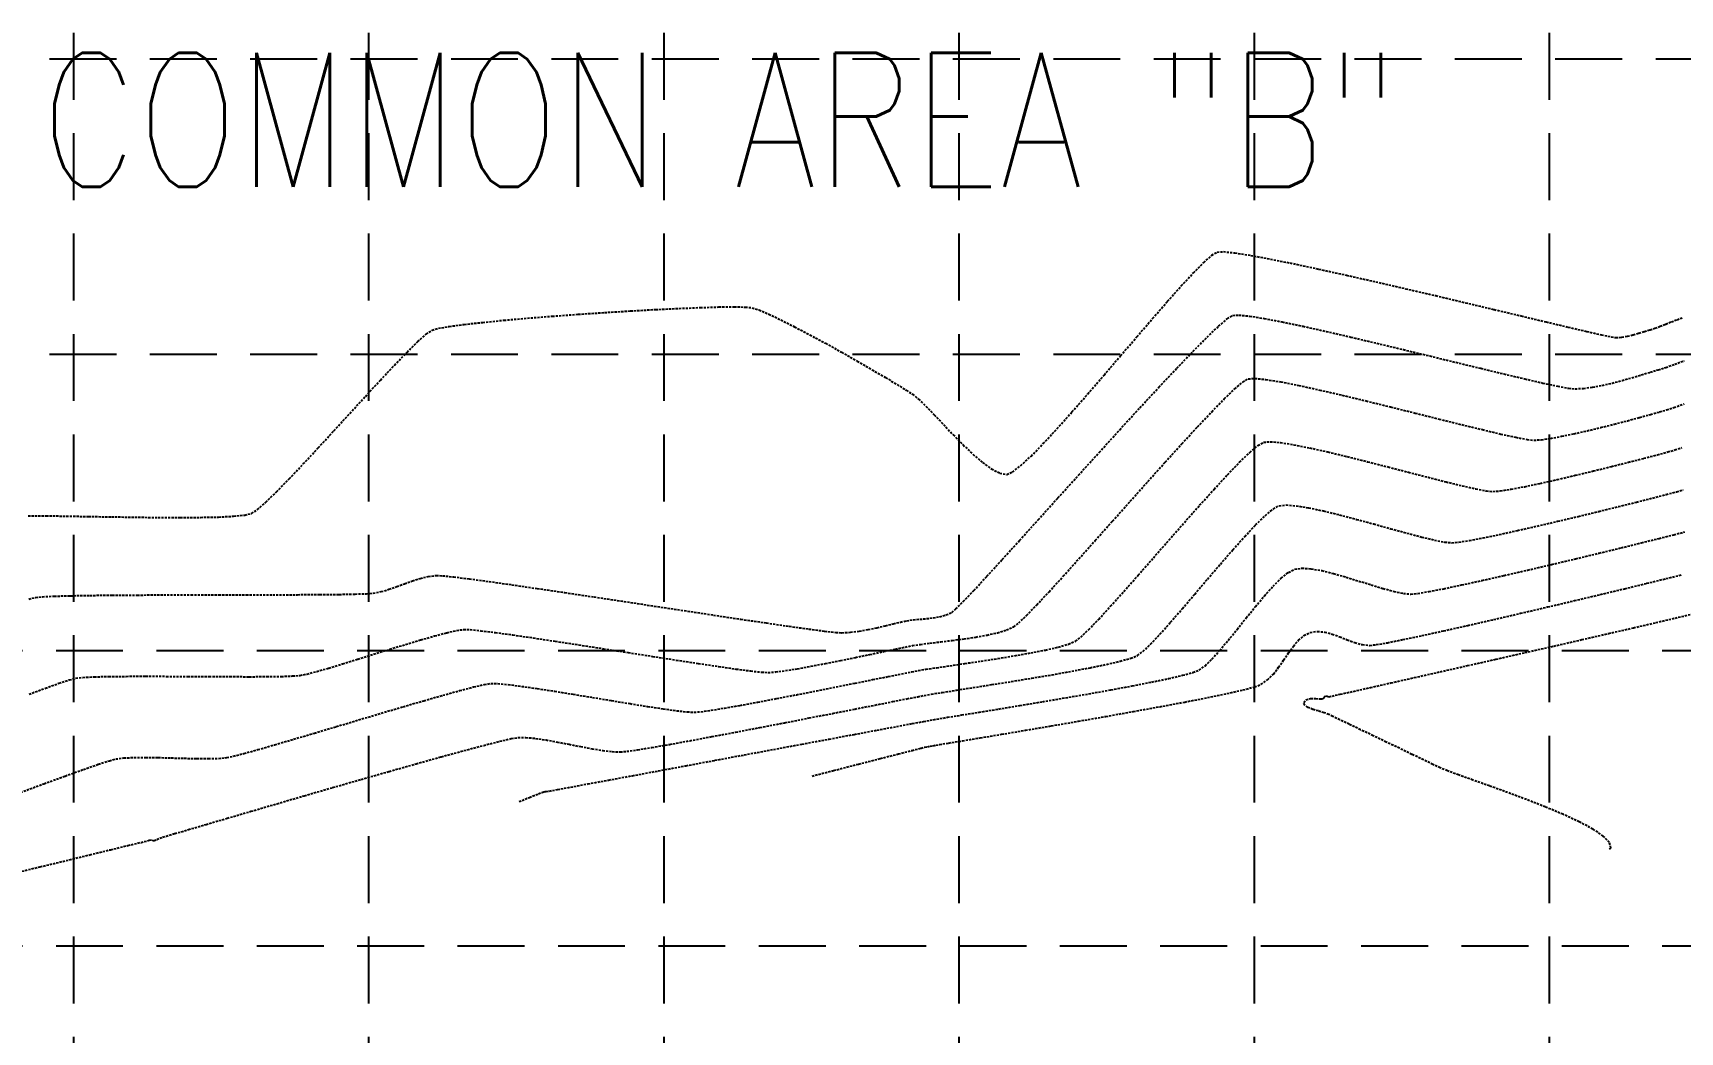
# Model space of a CAD drawing. Header units: inches. Extents: x 7994 to 10114, y 11164 to 12491.
# Drawn here: x 9545.7 to 9730.3, y 11387.6 to 11499.5 of the extents above; entities that cross this region are included whole.
import ezdxf
from ezdxf.enums import TextEntityAlignment as Align

# ---------------------------------------------------------------- set-up
doc = ezdxf.new("R2010")
doc.units = ezdxf.units.IN
doc.header["$MEASUREMENT"] = 0
doc.linetypes.add('HIDDEN', pattern=[0.375, 0.25, -0.125])
doc.linetypes.add('x4227topo$0$HIDDEN', pattern=[0.375, 0.25, -0.125])
for name, color, linetype in [('CONTOURS', 43, 'x4227topo$0$HIDDEN'), ('GRID', 254, 'HIDDEN'), ('x4227 lots$0$COMMON AREA LABEL', 4, 'Continuous')]:
    doc.layers.add(name, color=color, linetype=linetype)
doc.styles.add('x4227 lots$0$romans', font='romans.shx', dxfattribs={"width": 0.8})

msp = doc.modelspace()

# ---------------------------------------------------------------- linework, layer by layer
at = {"layer": 'CONTOURS', "color": 43}
for p, q in [((9675.77, 11472.63, 1236), (9676.92, 11473.79, 1236)), ((9676.92, 11473.79, 1236), (9677.82, 11474.59, 1236)), ((9677.82, 11474.59, 1236), (9678.42, 11474.96, 1236)), ((9678.42, 11474.96, 1236), (9679.13, 11475, 1236)), ((9679.13, 11475, 1236), (9680.41, 11474.86, 1236)), ((9680.41, 11474.86, 1236), (9682.19, 11474.58, 1236)), ((9682.19, 11474.58, 1236), (9684.4, 11474.17, 1236)), ((9684.4, 11474.17, 1236), (9686.97, 11473.66, 1236)), ((9674.41, 11471.16, 1236), (9675.77, 11472.63, 1236)), ((9686.97, 11473.66, 1236), (9689.84, 11473.04, 1236)), ((9689.84, 11473.04, 1236), (9692.94, 11472.36, 1236)), ((9692.94, 11472.36, 1236), (9696.2, 11471.62, 1236)), ((9672.88, 11469.44, 1236), (9674.41, 11471.16, 1236)), ((9696.2, 11471.62, 1236), (9699.55, 11470.85, 1236)), ((9699.55, 11470.85, 1236), (9702.93, 11470.07, 1236)), ((9702.93, 11470.07, 1236), (9706.26, 11469.28, 1236)), ((9609.77, 11468.18, 1236), (9612.68, 11468.36, 1236)), ((9612.68, 11468.36, 1236), (9615.49, 11468.52, 1236)), ((9615.49, 11468.52, 1236), (9618.12, 11468.64, 1236)), ((9618.12, 11468.64, 1236), (9620.51, 11468.74, 1236)), ((9620.51, 11468.74, 1236), (9622.6, 11468.8, 1236)), ((9622.6, 11468.8, 1236), (9624.31, 11468.82, 1236)), ((9624.31, 11468.82, 1236), (9625.56, 11468.79, 1236)), ((9625.56, 11468.79, 1236), (9626.31, 11468.72, 1236)), ((9626.31, 11468.72, 1236), (9627.08, 11468.47, 1236)), ((9627.08, 11468.47, 1236), (9628.18, 11468.01, 1236)), ((9671.2, 11467.52, 1236), (9672.88, 11469.44, 1236)), ((9706.26, 11469.28, 1236), (9709.47, 11468.52, 1236)), ((9709.47, 11468.52, 1236), (9712.51, 11467.8, 1236)), ((9590.44, 11466.2, 1236), (9591.15, 11466.41, 1236)), ((9591.15, 11466.41, 1236), (9592.38, 11466.62, 1236)), ((9592.38, 11466.62, 1236), (9594.06, 11466.85, 1236)), ((9594.06, 11466.85, 1236), (9596.13, 11467.08, 1236)), ((9596.13, 11467.08, 1236), (9598.51, 11467.32, 1236)), ((9598.51, 11467.32, 1236), (9601.13, 11467.55, 1236)), ((9601.13, 11467.55, 1236), (9603.93, 11467.77, 1236)), ((9603.93, 11467.77, 1236), (9606.83, 11467.99, 1236)), ((9606.83, 11467.99, 1236), (9609.77, 11468.18, 1236)), ((9628.18, 11468.01, 1236), (9629.53, 11467.36, 1236)), ((9629.53, 11467.36, 1236), (9631.08, 11466.58, 1236)), ((9631.08, 11466.58, 1236), (9632.77, 11465.69, 1236)), ((9669.44, 11465.47, 1236), (9671.2, 11467.52, 1236)), ((9677.29, 11465.41, 1235), (9678.59, 11466.65, 1235)), ((9678.59, 11466.65, 1235), (9679.56, 11467.48, 1235)), ((9679.56, 11467.48, 1235), (9680.16, 11467.85, 1235)), ((9680.16, 11467.85, 1235), (9680.86, 11467.9, 1235)), ((9680.86, 11467.9, 1235), (9682.06, 11467.78, 1235)), ((9682.06, 11467.78, 1235), (9683.7, 11467.52, 1235)), ((9683.7, 11467.52, 1235), (9685.72, 11467.13, 1235)), ((9685.72, 11467.13, 1235), (9688.06, 11466.64, 1235)), ((9688.06, 11466.64, 1235), (9690.65, 11466.07, 1235)), ((9712.51, 11467.8, 1236), (9715.3, 11467.13, 1236)), ((9715.3, 11467.13, 1236), (9717.77, 11466.55, 1236)), ((9717.77, 11466.55, 1236), (9719.86, 11466.06, 1236)), ((9726.94, 11466.25, 1236), (9727.49, 11466.43, 1236)), ((9727.49, 11466.43, 1236), (9728.08, 11466.64, 1236)), ((9728.08, 11466.64, 1236), (9728.7, 11466.89, 1236)), ((9728.7, 11466.89, 1236), (9729.33, 11467.14, 1236)), ((9729.33, 11467.14, 1236), (9729.97, 11467.38, 1236)), ((9729.97, 11467.38, 1236), (9730.61, 11467.62, 1236)), ((9587.64, 11463.74, 1236), (9588.84, 11464.92, 1236)), ((9588.84, 11464.92, 1236), (9589.79, 11465.76, 1236)), ((9589.79, 11465.76, 1236), (9590.44, 11466.2, 1236)), ((9632.77, 11465.69, 1236), (9634.55, 11464.73, 1236)), ((9634.55, 11464.73, 1236), (9636.34, 11463.73, 1236)), ((9667.61, 11463.34, 1236), (9669.44, 11465.47, 1236)), ((9675.72, 11463.83, 1235), (9677.29, 11465.41, 1235)), ((9690.65, 11466.07, 1235), (9693.42, 11465.43, 1235)), ((9693.42, 11465.43, 1235), (9696.33, 11464.74, 1235)), ((9696.33, 11464.74, 1235), (9699.3, 11464.03, 1235)), ((9719.86, 11466.06, 1236), (9721.49, 11465.69, 1236)), ((9721.49, 11465.69, 1236), (9722.6, 11465.46, 1236)), ((9722.6, 11465.46, 1236), (9723.12, 11465.37, 1236)), ((9723.12, 11465.37, 1236), (9723.77, 11465.42, 1236)), ((9723.77, 11465.42, 1236), (9724.41, 11465.52, 1236)), ((9724.41, 11465.52, 1236), (9725.05, 11465.67, 1236)), ((9725.05, 11465.67, 1236), (9725.68, 11465.86, 1236)), ((9725.68, 11465.86, 1236), (9726.31, 11466.05, 1236)), ((9726.31, 11466.05, 1236), (9726.94, 11466.25, 1236)), ((9586.23, 11462.28, 1236), (9587.64, 11463.74, 1236)), ((9636.34, 11463.73, 1236), (9638.1, 11462.73, 1236)), ((9638.1, 11462.73, 1236), (9639.76, 11461.77, 1236)), ((9665.76, 11461.18, 1236), (9667.61, 11463.34, 1236)), ((9673.91, 11461.94, 1235), (9675.72, 11463.83, 1235)), ((9699.3, 11464.03, 1235), (9702.27, 11463.31, 1235)), ((9702.27, 11463.31, 1235), (9705.18, 11462.6, 1235)), ((9729.7, 11462.38, 1235), (9730.79, 11462.79, 1235)), ((9584.66, 11460.61, 1236), (9586.23, 11462.28, 1236)), ((9639.76, 11461.77, 1236), (9641.27, 11460.89, 1236)), ((9641.27, 11460.89, 1236), (9642.56, 11460.11, 1236)), ((9663.93, 11459.06, 1236), (9665.76, 11461.18, 1236)), ((9671.91, 11459.82, 1235), (9673.91, 11461.94, 1235)), ((9705.18, 11462.6, 1235), (9707.96, 11461.93, 1235)), ((9707.96, 11461.93, 1235), (9710.56, 11461.3, 1235)), ((9710.56, 11461.3, 1235), (9712.91, 11460.75, 1235)), ((9723.8, 11460.57, 1235), (9724.9, 11460.88, 1235)), ((9724.9, 11460.88, 1235), (9725.96, 11461.19, 1235)), ((9725.96, 11461.19, 1235), (9726.96, 11461.49, 1235)), ((9726.96, 11461.49, 1235), (9727.86, 11461.76, 1235)), ((9727.86, 11461.76, 1235), (9728.71, 11462.03, 1235)), ((9728.71, 11462.03, 1235), (9729.7, 11462.38, 1235)), ((9582.98, 11458.79, 1236), (9584.66, 11460.61, 1236)), ((9642.56, 11460.11, 1236), (9643.59, 11459.48, 1236)), ((9643.59, 11459.48, 1236), (9644.28, 11459.03, 1236)), ((9644.28, 11459.03, 1236), (9644.96, 11458.48, 1236)), ((9662.16, 11457.04, 1236), (9663.93, 11459.06, 1236)), ((9669.76, 11457.5, 1235), (9671.91, 11459.82, 1235)), ((9679.23, 11458.51, 1234), (9680.4, 11459.63, 1234)), ((9680.4, 11459.63, 1234), (9681.3, 11460.39, 1234)), ((9681.3, 11460.39, 1234), (9681.9, 11460.75, 1234)), ((9681.9, 11460.75, 1234), (9682.65, 11460.8, 1234)), ((9682.65, 11460.8, 1234), (9683.89, 11460.68, 1234)), ((9683.89, 11460.68, 1234), (9685.57, 11460.41, 1234)), ((9685.57, 11460.41, 1234), (9687.6, 11460.01, 1234)), ((9687.6, 11460.01, 1234), (9689.92, 11459.5, 1234)), ((9689.92, 11459.5, 1234), (9692.45, 11458.92, 1234)), ((9712.91, 11460.75, 1235), (9714.94, 11460.28, 1235)), ((9714.94, 11460.28, 1235), (9716.6, 11459.93, 1235)), ((9716.6, 11459.93, 1235), (9717.81, 11459.7, 1235)), ((9717.81, 11459.7, 1235), (9718.53, 11459.63, 1235)), ((9718.53, 11459.63, 1235), (9719.47, 11459.68, 1235)), ((9719.47, 11459.68, 1235), (9720.49, 11459.82, 1235)), ((9720.49, 11459.82, 1235), (9721.57, 11460.02, 1235)), ((9721.57, 11460.02, 1235), (9722.68, 11460.27, 1235)), ((9722.68, 11460.27, 1235), (9723.8, 11460.57, 1235)), ((9581.23, 11456.88, 1236), (9582.98, 11458.79, 1236)), ((9644.96, 11458.48, 1236), (9645.79, 11457.69, 1236)), ((9645.79, 11457.69, 1236), (9646.73, 11456.72, 1236)), ((9667.51, 11455.05, 1235), (9669.76, 11457.5, 1235)), ((9677.82, 11457.07, 1234), (9679.23, 11458.51, 1234)), ((9692.45, 11458.92, 1234), (9695.12, 11458.28, 1234)), ((9695.12, 11458.28, 1234), (9697.87, 11457.6, 1234)), ((9697.87, 11457.6, 1234), (9700.62, 11456.92, 1234)), ((9728.01, 11457.05, 1234), (9728.79, 11457.27, 1234)), ((9728.79, 11457.27, 1234), (9729.61, 11457.54, 1234)), ((9729.61, 11457.54, 1234), (9730.75, 11457.94, 1234)), ((9579.45, 11454.94, 1236), (9581.23, 11456.88, 1236)), ((9646.73, 11456.72, 1236), (9647.76, 11455.63, 1236)), ((9647.76, 11455.63, 1236), (9648.84, 11454.49, 1236)), ((9660.48, 11455.16, 1236), (9662.16, 11457.04, 1236)), ((9674.48, 11453.48, 1234), (9676.23, 11455.38, 1234)), ((9676.23, 11455.38, 1234), (9677.82, 11457.07, 1234)), ((9700.62, 11456.92, 1234), (9703.3, 11456.25, 1234)), ((9703.3, 11456.25, 1234), (9705.83, 11455.62, 1234)), ((9705.83, 11455.62, 1234), (9708.16, 11455.06, 1234)), ((9719.88, 11454.93, 1234), (9721.4, 11455.3, 1234)), ((9721.4, 11455.3, 1234), (9722.93, 11455.68, 1234)), ((9722.93, 11455.68, 1234), (9724.4, 11456.06, 1234)), ((9724.4, 11456.06, 1234), (9725.77, 11456.43, 1234)), ((9725.77, 11456.43, 1234), (9726.99, 11456.76, 1234)), ((9726.99, 11456.76, 1234), (9728.01, 11457.05, 1234)), ((9577.7, 11453.03, 1236), (9579.45, 11454.94, 1236)), ((9648.84, 11454.49, 1236), (9649.95, 11453.36, 1236)), ((9657.57, 11452.09, 1236), (9658.94, 11453.49, 1236)), ((9658.94, 11453.49, 1236), (9660.48, 11455.16, 1236)), ((9665.21, 11452.51, 1235), (9667.51, 11455.05, 1235)), ((9672.61, 11451.42, 1234), (9674.48, 11453.48, 1234)), ((9683, 11453.28, 1233), (9683.63, 11453.64, 1233)), ((9683.63, 11453.64, 1233), (9684.37, 11453.71, 1233)), ((9684.37, 11453.71, 1233), (9685.52, 11453.61, 1233)), ((9685.52, 11453.61, 1233), (9687.03, 11453.37, 1233)), ((9708.16, 11455.06, 1234), (9710.21, 11454.57, 1234)), ((9710.21, 11454.57, 1234), (9711.9, 11454.2, 1234)), ((9711.9, 11454.2, 1234), (9713.16, 11453.96, 1234)), ((9713.16, 11453.96, 1234), (9713.93, 11453.88, 1234)), ((9713.93, 11453.88, 1234), (9714.74, 11453.93, 1234)), ((9714.74, 11453.93, 1234), (9715.78, 11454.08, 1234)), ((9715.78, 11454.08, 1234), (9717.02, 11454.31, 1234)), ((9717.02, 11454.31, 1234), (9718.4, 11454.6, 1234)), ((9718.4, 11454.6, 1234), (9719.88, 11454.93, 1234)), ((9576.01, 11451.21, 1236), (9577.7, 11453.03, 1236)), ((9649.95, 11453.36, 1236), (9651.06, 11452.3, 1236)), ((9651.06, 11452.3, 1236), (9652.14, 11451.38, 1236)), ((9656.4, 11451.01, 1236), (9657.57, 11452.09, 1236)), ((9662.89, 11449.95, 1235), (9665.21, 11452.51, 1235)), ((9680.94, 11451.4, 1233), (9682.09, 11452.51, 1233)), ((9682.09, 11452.51, 1233), (9683, 11453.28, 1233)), ((9687.03, 11453.37, 1233), (9688.82, 11453.01, 1233)), ((9688.82, 11453.01, 1233), (9690.84, 11452.56, 1233)), ((9690.84, 11452.56, 1233), (9693.01, 11452.04, 1233)), ((9693.01, 11452.04, 1233), (9695.29, 11451.47, 1233)), ((9724.51, 11451.41, 1233), (9726.24, 11451.85, 1233)), ((9726.24, 11451.85, 1233), (9727.74, 11452.24, 1233)), ((9727.74, 11452.24, 1233), (9728.92, 11452.56, 1233)), ((9728.92, 11452.56, 1233), (9729.72, 11452.79, 1233)), ((9729.72, 11452.79, 1233), (9730.49, 11453.04, 1233)), ((9574.44, 11449.55, 1236), (9576.01, 11451.21, 1236)), ((9652.14, 11451.38, 1236), (9653.15, 11450.65, 1236)), ((9653.15, 11450.65, 1236), (9654.07, 11450.19, 1236)), ((9654.07, 11450.19, 1236), (9654.86, 11450.04, 1236)), ((9654.86, 11450.04, 1236), (9655.49, 11450.31, 1236)), ((9655.49, 11450.31, 1236), (9656.4, 11451.01, 1236)), ((9660.59, 11447.42, 1235), (9662.89, 11449.95, 1235)), ((9670.67, 11449.26, 1234), (9672.61, 11451.42, 1234)), ((9678.09, 11448.38, 1233), (9679.59, 11450.01, 1233)), ((9679.59, 11450.01, 1233), (9680.94, 11451.4, 1233)), ((9695.29, 11451.47, 1233), (9697.59, 11450.88, 1233)), ((9697.59, 11450.88, 1233), (9699.87, 11450.29, 1233)), ((9699.87, 11450.29, 1233), (9702.06, 11449.73, 1233)), ((9716.53, 11449.47, 1233), (9718.55, 11449.94, 1233)), ((9718.55, 11449.94, 1233), (9720.59, 11450.43, 1233)), ((9720.59, 11450.43, 1233), (9722.61, 11450.93, 1233)), ((9722.61, 11450.93, 1233), (9724.51, 11451.41, 1233)), ((9571.82, 11446.93, 1236), (9573.03, 11448.1, 1236)), ((9573.03, 11448.1, 1236), (9574.44, 11449.55, 1236)), ((9668.69, 11447.04, 1234), (9670.67, 11449.26, 1234)), ((9676.46, 11446.58, 1233), (9678.09, 11448.38, 1233)), ((9702.06, 11449.73, 1233), (9704.08, 11449.21, 1233)), ((9704.08, 11449.21, 1233), (9705.89, 11448.77, 1233)), ((9705.89, 11448.77, 1233), (9707.41, 11448.43, 1233)), ((9707.41, 11448.43, 1233), (9708.58, 11448.21, 1233)), ((9708.58, 11448.21, 1233), (9709.34, 11448.13, 1233)), ((9709.34, 11448.13, 1233), (9710.16, 11448.2, 1233)), ((9710.16, 11448.2, 1233), (9711.37, 11448.39, 1233)), ((9711.37, 11448.39, 1233), (9712.87, 11448.67, 1233)), ((9712.87, 11448.67, 1233), (9714.62, 11449.04, 1233)), ((9714.62, 11449.04, 1233), (9716.53, 11449.47, 1233)), ((9728.74, 11447.79, 1232), (9729.91, 11448.1, 1232)), ((9729.91, 11448.1, 1232), (9730.65, 11448.3, 1232)), ((9570.22, 11445.67, 1236), (9570.87, 11446.1, 1236)), ((9570.87, 11446.1, 1236), (9571.82, 11446.93, 1236)), ((9658.38, 11444.97, 1235), (9660.59, 11447.42, 1235)), ((9666.71, 11444.82, 1234), (9668.69, 11447.04, 1234)), ((9674.76, 11444.66, 1233), (9676.46, 11446.58, 1233)), ((9683.81, 11445.42, 1232), (9684.7, 11446.16, 1232)), ((9684.7, 11446.16, 1232), (9685.37, 11446.54, 1232)), ((9685.37, 11446.54, 1232), (9686.15, 11446.62, 1232)), ((9686.15, 11446.62, 1232), (9687.29, 11446.53, 1232)), ((9687.29, 11446.53, 1232), (9688.7, 11446.3, 1232)), ((9688.7, 11446.3, 1232), (9690.35, 11445.95, 1232)), ((9721.19, 11445.9, 1232), (9723.39, 11446.44, 1232)), ((9723.39, 11446.44, 1232), (9725.42, 11446.94, 1232)), ((9725.42, 11446.94, 1232), (9727.23, 11447.4, 1232)), ((9727.23, 11447.4, 1232), (9728.74, 11447.79, 1232)), ((9545.19, 11445.42, 1236), (9547.2, 11445.41, 1236)), ((9547.2, 11445.41, 1236), (9549.47, 11445.37, 1236)), ((9549.47, 11445.37, 1236), (9551.94, 11445.33, 1236)), ((9551.94, 11445.33, 1236), (9554.53, 11445.29, 1236)), ((9554.53, 11445.29, 1236), (9557.15, 11445.25, 1236)), ((9557.15, 11445.25, 1236), (9559.74, 11445.22, 1236)), ((9559.74, 11445.22, 1236), (9562.22, 11445.21, 1236)), ((9562.22, 11445.21, 1236), (9564.5, 11445.23, 1236)), ((9564.5, 11445.23, 1236), (9566.52, 11445.27, 1236)), ((9566.52, 11445.27, 1236), (9568.2, 11445.36, 1236)), ((9568.2, 11445.36, 1236), (9569.45, 11445.49, 1236)), ((9569.45, 11445.49, 1236), (9570.22, 11445.67, 1236)), ((9656.28, 11442.65, 1235), (9658.38, 11444.97, 1235)), ((9664.77, 11442.64, 1234), (9666.71, 11444.82, 1234)), ((9673.02, 11442.68, 1233), (9674.76, 11444.66, 1233)), ((9681.52, 11443.08, 1232), (9682.74, 11444.38, 1232)), ((9682.74, 11444.38, 1232), (9683.81, 11445.42, 1232)), ((9690.35, 11445.95, 1232), (9692.15, 11445.51, 1232)), ((9692.15, 11445.51, 1232), (9694.05, 11445.01, 1232)), ((9694.05, 11445.01, 1232), (9695.98, 11444.49, 1232)), ((9695.98, 11444.49, 1232), (9697.88, 11443.96, 1232)), ((9712.08, 11443.76, 1232), (9714.28, 11444.26, 1232)), ((9714.28, 11444.26, 1232), (9716.57, 11444.79, 1232)), ((9716.57, 11444.79, 1232), (9718.9, 11445.34, 1232)), ((9718.9, 11445.34, 1232), (9721.19, 11445.9, 1232)), ((9654.35, 11440.52, 1235), (9656.28, 11442.65, 1235)), ((9662.92, 11440.57, 1234), (9664.77, 11442.64, 1234)), ((9671.28, 11440.7, 1233), (9673.02, 11442.68, 1233)), ((9680.19, 11441.6, 1232), (9681.52, 11443.08, 1232)), ((9697.88, 11443.96, 1232), (9699.69, 11443.47, 1232)), ((9699.69, 11443.47, 1232), (9701.35, 11443.03, 1232)), ((9701.35, 11443.03, 1232), (9702.78, 11442.69, 1232)), ((9702.78, 11442.69, 1232), (9703.94, 11442.46, 1232)), ((9703.94, 11442.46, 1232), (9704.74, 11442.38, 1232)), ((9704.74, 11442.38, 1232), (9705.51, 11442.45, 1232)), ((9705.51, 11442.45, 1232), (9706.69, 11442.64, 1232)), ((9706.69, 11442.64, 1232), (9708.22, 11442.93, 1232)), ((9708.22, 11442.93, 1232), (9710.04, 11443.31, 1232)), ((9710.04, 11443.31, 1232), (9712.08, 11443.76, 1232)), ((9723.69, 11441.82, 1231), (9725.96, 11442.38, 1231)), ((9725.96, 11442.38, 1231), (9727.95, 11442.88, 1231)), ((9727.95, 11442.88, 1231), (9729.6, 11443.29, 1231)), ((9729.6, 11443.29, 1231), (9730.83, 11443.61, 1231)), ((9652.63, 11438.63, 1235), (9654.35, 11440.52, 1235)), ((9661.18, 11438.63, 1234), (9662.92, 11440.57, 1234)), ((9669.58, 11438.76, 1233), (9671.28, 11440.7, 1233)), ((9678.79, 11440, 1232), (9680.19, 11441.6, 1232)), ((9715.9, 11439.95, 1231), (9718.59, 11440.59, 1231)), ((9718.59, 11440.59, 1231), (9721.21, 11441.22, 1231)), ((9721.21, 11441.22, 1231), (9723.69, 11441.82, 1231)), ((9590.02, 11438.6, 1235), (9590.92, 11438.72, 1235)), ((9590.92, 11438.72, 1235), (9591.62, 11438.69, 1235)), ((9591.62, 11438.69, 1235), (9592.87, 11438.56, 1235)), ((9667.97, 11436.93, 1233), (9669.58, 11438.76, 1233)), ((9677.35, 11438.32, 1232), (9678.79, 11440, 1232)), ((9685.59, 11438.41, 1231), (9686.41, 11439.07, 1231)), ((9686.41, 11439.07, 1231), (9687.11, 11439.43, 1231)), ((9687.11, 11439.43, 1231), (9687.92, 11439.54, 1231)), ((9687.92, 11439.54, 1231), (9688.96, 11439.47, 1231)), ((9688.96, 11439.47, 1231), (9690.16, 11439.26, 1231)), ((9690.16, 11439.26, 1231), (9691.48, 11438.94, 1231)), ((9691.48, 11438.94, 1231), (9692.87, 11438.54, 1231)), ((9708.1, 11438.16, 1231), (9710.59, 11438.72, 1231)), ((9710.59, 11438.72, 1231), (9713.21, 11439.32, 1231)), ((9713.21, 11439.32, 1231), (9715.9, 11439.95, 1231)), ((9728.72, 11438.37, 1230), (9730.47, 11438.8, 1230)), ((9583.84, 11436.73, 1235), (9584.74, 11436.91, 1235)), ((9584.74, 11436.91, 1235), (9585.62, 11437.17, 1235)), ((9585.62, 11437.17, 1235), (9586.5, 11437.47, 1235)), ((9586.5, 11437.47, 1235), (9587.37, 11437.8, 1235)), ((9587.37, 11437.8, 1235), (9588.25, 11438.11, 1235)), ((9588.25, 11438.11, 1235), (9589.12, 11438.39, 1235)), ((9589.12, 11438.39, 1235), (9590.02, 11438.6, 1235)), ((9592.87, 11438.56, 1235), (9594.63, 11438.34, 1235)), ((9594.63, 11438.34, 1235), (9596.83, 11438.05, 1235)), ((9596.83, 11438.05, 1235), (9599.39, 11437.68, 1235)), ((9599.39, 11437.68, 1235), (9602.24, 11437.26, 1235)), ((9602.24, 11437.26, 1235), (9605.34, 11436.81, 1235)), ((9649.98, 11435.8, 1235), (9651.16, 11437.04, 1235)), ((9651.16, 11437.04, 1235), (9652.63, 11438.63, 1235)), ((9658.21, 11435.42, 1234), (9659.6, 11436.9, 1234)), ((9659.6, 11436.9, 1234), (9661.18, 11438.63, 1234)), ((9666.48, 11435.27, 1233), (9667.97, 11436.93, 1233)), ((9675.92, 11436.64, 1232), (9677.35, 11438.32, 1232)), ((9683.72, 11436.43, 1231), (9684.69, 11437.51, 1231)), ((9684.69, 11437.51, 1231), (9685.59, 11438.41, 1231)), ((9692.87, 11438.54, 1231), (9694.29, 11438.1, 1231)), ((9694.29, 11438.1, 1231), (9695.69, 11437.67, 1231)), ((9695.69, 11437.67, 1231), (9697.03, 11437.27, 1231)), ((9697.03, 11437.27, 1231), (9698.25, 11436.94, 1231)), ((9698.25, 11436.94, 1231), (9699.3, 11436.71, 1231)), ((9700.91, 11436.71, 1231), (9702.16, 11436.92, 1231)), ((9702.16, 11436.92, 1231), (9703.82, 11437.24, 1231)), ((9703.82, 11437.24, 1231), (9705.82, 11437.66, 1231)), ((9705.82, 11437.66, 1231), (9708.1, 11438.16, 1231)), ((9721.36, 11436.59, 1230), (9724.09, 11437.24, 1230)), ((9724.09, 11437.24, 1230), (9726.56, 11437.84, 1230)), ((9726.56, 11437.84, 1230), (9728.72, 11438.37, 1230)), ((9545.25, 11436.07, 1235), (9546.02, 11436.27, 1235)), ((9546.02, 11436.27, 1235), (9546.78, 11436.34, 1235)), ((9546.78, 11436.34, 1235), (9548.1, 11436.4, 1235)), ((9548.1, 11436.4, 1235), (9549.89, 11436.45, 1235)), ((9549.89, 11436.45, 1235), (9552.09, 11436.49, 1235)), ((9552.09, 11436.49, 1235), (9554.61, 11436.51, 1235)), ((9554.61, 11436.51, 1235), (9557.4, 11436.53, 1235)), ((9557.4, 11436.53, 1235), (9560.37, 11436.54, 1235)), ((9560.37, 11436.54, 1235), (9563.44, 11436.55, 1235)), ((9563.44, 11436.55, 1235), (9566.55, 11436.55, 1235)), ((9566.55, 11436.55, 1235), (9569.63, 11436.56, 1235)), ((9569.63, 11436.56, 1235), (9572.59, 11436.56, 1235)), ((9572.59, 11436.56, 1235), (9575.36, 11436.57, 1235)), ((9575.36, 11436.57, 1235), (9577.87, 11436.58, 1235)), ((9577.87, 11436.58, 1235), (9580.05, 11436.6, 1235)), ((9580.05, 11436.6, 1235), (9581.82, 11436.64, 1235)), ((9581.82, 11436.64, 1235), (9583.1, 11436.68, 1235)), ((9583.1, 11436.68, 1235), (9583.84, 11436.73, 1235)), ((9605.34, 11436.81, 1235), (9608.6, 11436.32, 1235)), ((9608.6, 11436.32, 1235), (9611.96, 11435.81, 1235)), ((9611.96, 11435.81, 1235), (9615.35, 11435.29, 1235)), ((9615.35, 11435.29, 1235), (9618.71, 11434.78, 1235)), ((9648.71, 11434.59, 1235), (9649.15, 11434.97, 1235)), ((9649.15, 11434.97, 1235), (9649.98, 11435.8, 1235)), ((9657.07, 11434.24, 1234), (9658.21, 11435.42, 1234)), ((9665.16, 11433.82, 1233), (9666.48, 11435.27, 1233)), ((9673.21, 11433.49, 1232), (9674.53, 11435.01, 1232)), ((9674.53, 11435.01, 1232), (9675.92, 11436.64, 1232)), ((9681.68, 11433.96, 1231), (9682.71, 11435.23, 1231)), ((9682.71, 11435.23, 1231), (9683.72, 11436.43, 1231)), ((9699.3, 11436.71, 1231), (9700.15, 11436.63, 1231)), ((9700.15, 11436.63, 1231), (9700.91, 11436.71, 1231)), ((9712.41, 11434.48, 1230), (9715.45, 11435.19, 1230)), ((9715.45, 11435.19, 1230), (9718.46, 11435.9, 1230)), ((9718.46, 11435.9, 1230), (9721.36, 11436.59, 1230)), ((9618.71, 11434.78, 1235), (9621.97, 11434.29, 1235)), ((9621.97, 11434.29, 1235), (9625.06, 11433.82, 1235)), ((9625.06, 11433.82, 1235), (9627.92, 11433.4, 1235)), ((9627.92, 11433.4, 1235), (9630.48, 11433.03, 1235)), ((9641.24, 11433.09, 1235), (9642.13, 11433.31, 1235)), ((9642.13, 11433.31, 1235), (9642.93, 11433.5, 1235)), ((9642.93, 11433.5, 1235), (9643.63, 11433.64, 1235)), ((9643.63, 11433.64, 1235), (9644.36, 11433.75, 1235)), ((9644.36, 11433.75, 1235), (9645.11, 11433.82, 1235)), ((9645.11, 11433.82, 1235), (9645.86, 11433.89, 1235)), ((9645.86, 11433.89, 1235), (9646.6, 11433.97, 1235)), ((9646.6, 11433.97, 1235), (9647.33, 11434.1, 1235)), ((9647.33, 11434.1, 1235), (9648.04, 11434.3, 1235)), ((9648.04, 11434.3, 1235), (9648.71, 11434.59, 1235)), ((9655.63, 11432.97, 1234), (9656.19, 11433.4, 1234)), ((9656.19, 11433.4, 1234), (9657.07, 11434.24, 1234)), ((9664.03, 11432.65, 1233), (9665.16, 11433.82, 1233)), ((9672.02, 11432.14, 1232), (9673.21, 11433.49, 1232)), ((9680.66, 11432.68, 1231), (9681.68, 11433.96, 1231)), ((9703.8, 11432.52, 1230), (9706.51, 11433.12, 1230)), ((9706.51, 11433.12, 1230), (9709.4, 11433.78, 1230)), ((9709.4, 11433.78, 1230), (9712.41, 11434.48, 1230)), ((9725.08, 11432.86, 1229), (9727.58, 11433.44, 1229)), ((9727.58, 11433.44, 1229), (9729.74, 11433.95, 1229)), ((9729.74, 11433.95, 1229), (9731.48, 11434.36, 1229)), ((9587.48, 11431, 1234), (9589.18, 11431.5, 1234)), ((9589.18, 11431.5, 1234), (9590.73, 11431.95, 1234)), ((9590.73, 11431.95, 1234), (9592.09, 11432.31, 1234)), ((9592.09, 11432.31, 1234), (9593.19, 11432.56, 1234)), ((9593.19, 11432.56, 1234), (9593.98, 11432.67, 1234)), ((9593.98, 11432.67, 1234), (9594.71, 11432.65, 1234)), ((9594.71, 11432.65, 1234), (9595.91, 11432.53, 1234)), ((9595.91, 11432.53, 1234), (9597.54, 11432.33, 1234)), ((9597.54, 11432.33, 1234), (9599.51, 11432.06, 1234)), ((9599.51, 11432.06, 1234), (9601.78, 11431.73, 1234)), ((9601.78, 11431.73, 1234), (9604.26, 11431.36, 1234)), ((9604.26, 11431.36, 1234), (9606.91, 11430.95, 1234)), ((9630.48, 11433.03, 1235), (9632.67, 11432.72, 1235)), ((9632.67, 11432.72, 1235), (9634.43, 11432.49, 1235)), ((9634.43, 11432.49, 1235), (9635.69, 11432.34, 1235)), ((9635.69, 11432.34, 1235), (9636.38, 11432.3, 1235)), ((9636.38, 11432.3, 1235), (9637.33, 11432.36, 1235)), ((9637.33, 11432.36, 1235), (9638.31, 11432.49, 1235)), ((9638.31, 11432.49, 1235), (9639.31, 11432.66, 1235)), ((9639.31, 11432.66, 1235), (9640.29, 11432.87, 1235)), ((9640.29, 11432.87, 1235), (9641.24, 11433.09, 1235)), ((9646.24, 11431.14, 1234), (9647.45, 11431.29, 1234)), ((9647.45, 11431.29, 1234), (9648.74, 11431.45, 1234)), ((9648.74, 11431.45, 1234), (9650.06, 11431.62, 1234)), ((9650.06, 11431.62, 1234), (9651.38, 11431.82, 1234)), ((9651.38, 11431.82, 1234), (9652.64, 11432.05, 1234)), ((9652.64, 11432.05, 1234), (9653.8, 11432.31, 1234)), ((9653.8, 11432.31, 1234), (9654.82, 11432.62, 1234)), ((9654.82, 11432.62, 1234), (9655.63, 11432.97, 1234)), ((9661.77, 11431.03, 1233), (9662.56, 11431.36, 1233)), ((9662.56, 11431.36, 1233), (9663.15, 11431.81, 1233)), ((9663.15, 11431.81, 1233), (9664.03, 11432.65, 1233)), ((9670.97, 11431.03, 1232), (9672.02, 11432.14, 1232)), ((9678.71, 11430.32, 1231), (9679.66, 11431.45, 1231)), ((9679.66, 11431.45, 1231), (9680.66, 11432.68, 1231)), ((9686.97, 11430.8, 1230), (9687.54, 11431.46, 1230)), ((9687.54, 11431.46, 1230), (9688.16, 11431.99, 1230)), ((9688.16, 11431.99, 1230), (9688.84, 11432.33, 1230)), ((9688.84, 11432.33, 1230), (9689.66, 11432.46, 1230)), ((9689.66, 11432.46, 1230), (9690.49, 11432.38, 1230)), ((9690.49, 11432.38, 1230), (9691.32, 11432.16, 1230)), ((9691.32, 11432.16, 1230), (9692.16, 11431.85, 1230)), ((9692.16, 11431.85, 1230), (9693, 11431.51, 1230)), ((9693, 11431.51, 1230), (9693.85, 11431.2, 1230)), ((9697.5, 11431.19, 1230), (9699.22, 11431.53, 1230)), ((9699.22, 11431.53, 1230), (9701.35, 11431.98, 1230)), ((9701.35, 11431.98, 1230), (9703.8, 11432.52, 1230)), ((9716.14, 11430.81, 1229), (9719.29, 11431.53, 1229)), ((9719.29, 11431.53, 1229), (9722.29, 11432.22, 1229)), ((9722.29, 11432.22, 1229), (9725.08, 11432.86, 1229)), ((9582.11, 11429.34, 1234), (9583.89, 11429.89, 1234)), ((9583.89, 11429.89, 1234), (9585.7, 11430.45, 1234)), ((9585.7, 11430.45, 1234), (9587.48, 11431, 1234)), ((9606.91, 11430.95, 1234), (9609.65, 11430.52, 1234)), ((9609.65, 11430.52, 1234), (9612.42, 11430.09, 1234)), ((9612.42, 11430.09, 1234), (9615.16, 11429.66, 1234)), ((9615.16, 11429.66, 1234), (9617.81, 11429.24, 1234)), ((9636.21, 11429.19, 1234), (9637.89, 11429.54, 1234)), ((9637.89, 11429.54, 1234), (9639.51, 11429.87, 1234)), ((9639.51, 11429.87, 1234), (9641.02, 11430.19, 1234)), ((9641.02, 11430.19, 1234), (9642.36, 11430.47, 1234)), ((9642.36, 11430.47, 1234), (9643.46, 11430.7, 1234)), ((9643.46, 11430.7, 1234), (9644.28, 11430.86, 1234)), ((9644.28, 11430.86, 1234), (9645.17, 11431, 1234)), ((9645.17, 11431, 1234), (9646.24, 11431.14, 1234)), ((9653.85, 11429.42, 1233), (9655.73, 11429.73, 1233)), ((9655.73, 11429.73, 1233), (9657.53, 11430.05, 1233)), ((9657.53, 11430.05, 1233), (9659.19, 11430.37, 1233)), ((9659.19, 11430.37, 1233), (9660.62, 11430.7, 1233)), ((9660.62, 11430.7, 1233), (9661.77, 11431.03, 1233)), ((9667.56, 11429.12, 1232), (9668.74, 11429.45, 1232)), ((9668.74, 11429.45, 1232), (9669.49, 11429.74, 1232)), ((9669.49, 11429.74, 1232), (9670.11, 11430.21, 1232)), ((9670.11, 11430.21, 1232), (9670.97, 11431.03, 1232)), ((9677.84, 11429.35, 1231), (9678.71, 11430.32, 1231)), ((9685.88, 11429.24, 1230), (9686.42, 11430.04, 1230)), ((9686.42, 11430.04, 1230), (9686.97, 11430.8, 1230)), ((9693.85, 11431.2, 1230), (9694.7, 11430.97, 1230)), ((9694.7, 11430.97, 1230), (9695.55, 11430.89, 1230)), ((9695.55, 11430.89, 1230), (9696.26, 11430.97, 1230)), ((9696.26, 11430.97, 1230), (9697.5, 11431.19, 1230)), ((9709.67, 11429.34, 1229), (9712.91, 11430.08, 1229)), ((9712.91, 11430.08, 1229), (9716.14, 11430.81, 1229)), ((9575.64, 11427.52, 1234), (9576.42, 11427.68, 1234)), ((9576.42, 11427.68, 1234), (9577.52, 11427.97, 1234)), ((9577.52, 11427.97, 1234), (9578.87, 11428.35, 1234)), ((9578.87, 11428.35, 1234), (9580.42, 11428.82, 1234)), ((9580.42, 11428.82, 1234), (9582.11, 11429.34, 1234)), ((9617.81, 11429.24, 1234), (9620.3, 11428.86, 1234)), ((9620.3, 11428.86, 1234), (9622.56, 11428.52, 1234)), ((9622.56, 11428.52, 1234), (9624.53, 11428.24, 1234)), ((9624.53, 11428.24, 1234), (9626.16, 11428.02, 1234)), ((9626.16, 11428.02, 1234), (9627.37, 11427.89, 1234)), ((9627.37, 11427.89, 1234), (9628.1, 11427.85, 1234)), ((9628.1, 11427.85, 1234), (9628.93, 11427.91, 1234)), ((9628.93, 11427.91, 1234), (9630.04, 11428.06, 1234)), ((9630.04, 11428.06, 1234), (9631.38, 11428.27, 1234)), ((9631.38, 11428.27, 1234), (9632.9, 11428.55, 1234)), ((9632.9, 11428.55, 1234), (9634.52, 11428.86, 1234)), ((9634.52, 11428.86, 1234), (9636.21, 11429.19, 1234)), ((9641.57, 11427.4, 1233), (9643.05, 11427.7, 1233)), ((9643.05, 11427.7, 1233), (9644.19, 11427.93, 1233)), ((9644.19, 11427.93, 1233), (9644.94, 11428.07, 1233)), ((9644.94, 11428.07, 1233), (9645.79, 11428.21, 1233)), ((9645.79, 11428.21, 1233), (9646.99, 11428.39, 1233)), ((9646.99, 11428.39, 1233), (9648.47, 11428.61, 1233)), ((9648.47, 11428.61, 1233), (9650.15, 11428.86, 1233)), ((9650.15, 11428.86, 1233), (9651.97, 11429.13, 1233)), ((9651.97, 11429.13, 1233), (9653.85, 11429.42, 1233)), ((9657.64, 11427.22, 1232), (9659.92, 11427.6, 1232)), ((9659.92, 11427.6, 1232), (9662.13, 11428, 1232)), ((9662.13, 11428, 1232), (9664.18, 11428.38, 1232)), ((9664.18, 11428.38, 1232), (9666.02, 11428.76, 1232)), ((9666.02, 11428.76, 1232), (9667.56, 11429.12, 1232)), ((9674.55, 11427.54, 1231), (9675.72, 11427.86, 1231)), ((9675.72, 11427.86, 1231), (9676.41, 11428.12, 1231)), ((9676.41, 11428.12, 1231), (9677.07, 11428.6, 1231)), ((9677.07, 11428.6, 1231), (9677.84, 11429.35, 1231)), ((9684.07, 11427.02, 1230), (9684.73, 11427.68, 1230)), ((9684.73, 11427.68, 1230), (9685.32, 11428.43, 1230)), ((9685.32, 11428.43, 1230), (9685.88, 11429.24, 1230)), ((9700.52, 11427.28, 1229), (9703.41, 11427.93, 1229)), ((9703.41, 11427.93, 1229), (9706.48, 11428.62, 1229)), ((9706.48, 11428.62, 1229), (9709.67, 11429.34, 1229)), ((9545.28, 11425.42, 1234), (9547.11, 11426.1, 1234)), ((9547.11, 11426.1, 1234), (9548.63, 11426.64, 1234)), ((9548.63, 11426.64, 1234), (9549.78, 11427.02, 1234)), ((9549.78, 11427.02, 1234), (9550.51, 11427.21, 1234)), ((9550.51, 11427.21, 1234), (9551.32, 11427.3, 1234)), ((9551.32, 11427.3, 1234), (9552.59, 11427.37, 1234)), ((9552.59, 11427.37, 1234), (9554.23, 11427.4, 1234)), ((9554.23, 11427.4, 1234), (9556.17, 11427.42, 1234)), ((9556.17, 11427.42, 1234), (9558.35, 11427.43, 1234)), ((9558.35, 11427.43, 1234), (9560.67, 11427.42, 1234)), ((9560.67, 11427.42, 1234), (9563.07, 11427.41, 1234)), ((9563.07, 11427.41, 1234), (9565.46, 11427.4, 1234)), ((9565.46, 11427.4, 1234), (9567.79, 11427.39, 1234)), ((9567.79, 11427.39, 1234), (9569.96, 11427.38, 1234)), ((9569.96, 11427.38, 1234), (9571.91, 11427.39, 1234)), ((9571.91, 11427.39, 1234), (9573.55, 11427.41, 1234)), ((9573.55, 11427.41, 1234), (9574.82, 11427.46, 1234)), ((9574.82, 11427.46, 1234), (9575.64, 11427.52, 1234)), ((9591.65, 11425.3, 1233), (9593.53, 11425.82, 1233)), ((9593.53, 11425.82, 1233), (9595.1, 11426.23, 1233)), ((9595.1, 11426.23, 1233), (9596.29, 11426.5, 1233)), ((9596.29, 11426.5, 1233), (9597.03, 11426.62, 1233)), ((9597.03, 11426.62, 1233), (9597.81, 11426.61, 1233)), ((9597.81, 11426.61, 1233), (9598.99, 11426.5, 1233)), ((9598.99, 11426.5, 1233), (9600.49, 11426.3, 1233)), ((9600.49, 11426.3, 1233), (9602.24, 11426.05, 1233)), ((9602.24, 11426.05, 1233), (9604.19, 11425.75, 1233)), ((9604.19, 11425.75, 1233), (9606.27, 11425.41, 1233)), ((9631.27, 11425.36, 1233), (9633.51, 11425.79, 1233)), ((9633.51, 11425.79, 1233), (9635.73, 11426.23, 1233)), ((9635.73, 11426.23, 1233), (9637.85, 11426.66, 1233)), ((9637.85, 11426.66, 1233), (9639.82, 11427.05, 1233)), ((9639.82, 11427.05, 1233), (9641.57, 11427.4, 1233)), ((9647.62, 11425.62, 1232), (9649.2, 11425.87, 1232)), ((9649.2, 11425.87, 1232), (9651.07, 11426.16, 1232)), ((9651.07, 11426.16, 1232), (9653.14, 11426.49, 1232)), ((9653.14, 11426.49, 1232), (9655.36, 11426.84, 1232)), ((9655.36, 11426.84, 1232), (9657.64, 11427.22, 1232)), ((9664.02, 11425.46, 1231), (9666.53, 11425.91, 1231)), ((9666.53, 11425.91, 1231), (9668.91, 11426.35, 1231)), ((9668.91, 11426.35, 1231), (9671.08, 11426.78, 1231)), ((9671.08, 11426.78, 1231), (9672.98, 11427.17, 1231)), ((9672.98, 11427.17, 1231), (9674.55, 11427.54, 1231)), ((9679.53, 11425.49, 1230), (9681.32, 11425.9, 1230)), ((9681.32, 11425.9, 1230), (9682.62, 11426.24, 1230)), ((9682.62, 11426.24, 1230), (9683.34, 11426.51, 1230)), ((9683.34, 11426.51, 1230), (9684.07, 11427.02, 1230)), ((9692.23, 11425.42, 1229), (9693.68, 11425.74, 1229)), ((9693.68, 11425.74, 1229), (9695.6, 11426.17, 1229)), ((9695.6, 11426.17, 1229), (9697.9, 11426.69, 1229)), ((9697.9, 11426.69, 1229), (9700.52, 11427.28, 1229)), ((9584.74, 11423.29, 1233), (9587.19, 11424.02, 1233)), ((9587.19, 11424.02, 1233), (9589.52, 11424.69, 1233)), ((9589.52, 11424.69, 1233), (9591.65, 11425.3, 1233)), ((9606.27, 11425.41, 1233), (9608.42, 11425.06, 1233)), ((9608.42, 11425.06, 1233), (9610.56, 11424.7, 1233)), ((9610.56, 11424.7, 1233), (9612.64, 11424.36, 1233)), ((9612.64, 11424.36, 1233), (9614.6, 11424.05, 1233)), ((9614.6, 11424.05, 1233), (9616.35, 11423.78, 1233)), ((9623.2, 11423.86, 1233), (9624.96, 11424.17, 1233)), ((9624.96, 11424.17, 1233), (9626.93, 11424.53, 1233)), ((9626.93, 11424.53, 1233), (9629.05, 11424.93, 1233)), ((9629.05, 11424.93, 1233), (9631.27, 11425.36, 1233)), ((9637.82, 11423.76, 1232), (9640.08, 11424.2, 1232)), ((9640.08, 11424.2, 1232), (9642.05, 11424.59, 1232)), ((9642.05, 11424.59, 1232), (9643.67, 11424.91, 1232)), ((9643.67, 11424.91, 1232), (9644.87, 11425.14, 1232)), ((9644.87, 11425.14, 1232), (9645.59, 11425.28, 1232)), ((9645.59, 11425.28, 1232), (9646.39, 11425.42, 1232)), ((9646.39, 11425.42, 1232), (9647.62, 11425.62, 1232)), ((9653.93, 11423.76, 1231), (9656.33, 11424.16, 1231)), ((9656.33, 11424.16, 1231), (9658.85, 11424.58, 1231)), ((9658.85, 11424.58, 1231), (9661.44, 11425.02, 1231)), ((9661.44, 11425.02, 1231), (9664.02, 11425.46, 1231)), ((9669.02, 11423.48, 1230), (9671.99, 11424.02, 1230)), ((9671.99, 11424.02, 1230), (9674.79, 11424.54, 1230)), ((9674.79, 11424.54, 1230), (9677.33, 11425.04, 1230)), ((9677.33, 11425.04, 1230), (9679.53, 11425.49, 1230)), ((9688.13, 11424.49, 1229), (9688.38, 11424.8, 1229)), ((9688.24, 11424.18, 1229), (9688.13, 11424.49, 1229)), ((9688.61, 11423.92, 1229), (9688.24, 11424.18, 1229)), ((9688.38, 11424.8, 1229), (9688.89, 11424.92, 1229)), ((9689.15, 11423.72, 1229), (9688.61, 11423.92, 1229)), ((9688.89, 11424.92, 1229), (9689.49, 11424.93, 1229)), ((9689.49, 11424.93, 1229), (9690, 11424.89, 1229)), ((9690, 11424.89, 1229), (9690.27, 11424.89, 1229)), ((9690.27, 11424.89, 1229), (9690.38, 11425, 1229)), ((9690.38, 11425, 1229), (9690.47, 11425.13, 1229)), ((9690.47, 11425.13, 1229), (9690.58, 11425.22, 1229)), ((9690.58, 11425.22, 1229), (9690.77, 11425.19, 1229)), ((9690.77, 11425.19, 1229), (9690.96, 11425.14, 1229)), ((9690.96, 11425.14, 1229), (9691.3, 11425.21, 1229)), ((9691.3, 11425.21, 1229), (9692.23, 11425.42, 1229)), ((9579.71, 11421.79, 1233), (9582.22, 11422.54, 1233)), ((9582.22, 11422.54, 1233), (9584.74, 11423.29, 1233)), ((9616.35, 11423.78, 1233), (9617.85, 11423.57, 1233)), ((9617.85, 11423.57, 1233), (9619.03, 11423.44, 1233)), ((9619.03, 11423.44, 1233), (9619.81, 11423.4, 1233)), ((9619.81, 11423.4, 1233), (9620.57, 11423.46, 1233)), ((9620.57, 11423.46, 1233), (9621.71, 11423.62, 1233)), ((9621.71, 11423.62, 1233), (9623.2, 11423.86, 1233)), ((9627.19, 11421.69, 1232), (9629.96, 11422.22, 1232)), ((9629.96, 11422.22, 1232), (9632.7, 11422.76, 1232)), ((9632.7, 11422.76, 1232), (9635.34, 11423.27, 1232)), ((9635.34, 11423.27, 1232), (9637.82, 11423.76, 1232)), ((9642.49, 11421.8, 1231), (9644.26, 11422.13, 1231)), ((9644.26, 11422.13, 1231), (9645.53, 11422.36, 1231)), ((9645.53, 11422.36, 1231), (9646.25, 11422.5, 1231)), ((9646.25, 11422.5, 1231), (9646.99, 11422.63, 1231)), ((9646.99, 11422.63, 1231), (9648.2, 11422.83, 1231)), ((9648.2, 11422.83, 1231), (9649.8, 11423.09, 1231)), ((9649.8, 11423.09, 1231), (9651.74, 11423.4, 1231)), ((9651.74, 11423.4, 1231), (9653.93, 11423.76, 1231)), ((9659.83, 11421.87, 1230), (9662.86, 11422.39, 1230)), ((9662.86, 11422.39, 1230), (9665.95, 11422.93, 1230)), ((9665.95, 11422.93, 1230), (9669.02, 11423.48, 1230)), ((9689.78, 11423.54, 1229), (9689.15, 11423.72, 1229)), ((9690.41, 11423.35, 1229), (9689.78, 11423.54, 1229)), ((9690.95, 11423.15, 1229), (9690.41, 11423.35, 1229)), ((9691.39, 11422.93, 1229), (9690.95, 11423.15, 1229)), ((9692.18, 11422.55, 1229), (9691.39, 11422.93, 1229)), ((9693.24, 11422.05, 1229), (9692.18, 11422.55, 1229)), ((9694.5, 11421.44, 1229), (9693.24, 11422.05, 1229)), ((9572.8, 11419.75, 1233), (9574.93, 11420.38, 1233)), ((9574.93, 11420.38, 1233), (9577.26, 11421.06, 1233)), ((9577.26, 11421.06, 1233), (9579.71, 11421.79, 1233)), ((9598.02, 11420.14, 1232), (9599.33, 11420.45, 1232)), ((9599.33, 11420.45, 1232), (9600.08, 11420.57, 1232)), ((9600.08, 11420.57, 1232), (9600.97, 11420.57, 1232)), ((9600.97, 11420.57, 1232), (9602.04, 11420.47, 1232)), ((9602.04, 11420.47, 1232), (9603.22, 11420.29, 1232)), ((9603.22, 11420.29, 1232), (9604.49, 11420.06, 1232)), ((9617.07, 11419.8, 1232), (9619.33, 11420.21, 1232)), ((9619.33, 11420.21, 1232), (9621.81, 11420.67, 1232)), ((9621.81, 11420.67, 1232), (9624.45, 11421.17, 1232)), ((9624.45, 11421.17, 1232), (9627.19, 11421.69, 1232)), ((9631.89, 11419.83, 1231), (9634.94, 11420.39, 1231)), ((9634.94, 11420.39, 1231), (9637.76, 11420.92, 1231)), ((9637.76, 11420.92, 1231), (9640.3, 11421.39, 1231)), ((9640.3, 11421.39, 1231), (9642.49, 11421.8, 1231)), ((9648.33, 11419.95, 1230), (9649.88, 11420.2, 1230)), ((9649.88, 11420.2, 1230), (9651.88, 11420.53, 1230)), ((9651.88, 11420.53, 1230), (9654.26, 11420.93, 1230)), ((9654.26, 11420.93, 1230), (9656.94, 11421.38, 1230)), ((9656.94, 11421.38, 1230), (9659.83, 11421.87, 1230)), ((9695.9, 11420.77, 1229), (9694.5, 11421.44, 1229)), ((9697.37, 11420.06, 1229), (9695.9, 11420.77, 1229)), ((9567.44, 11418.32, 1233), (9568.17, 11418.47, 1233)), ((9568.17, 11418.47, 1233), (9569.36, 11418.78, 1233)), ((9569.36, 11418.78, 1233), (9570.92, 11419.21, 1233)), ((9570.92, 11419.21, 1233), (9572.8, 11419.75, 1233)), ((9588.65, 11417.62, 1232), (9591.47, 11418.41, 1232)), ((9591.47, 11418.41, 1232), (9594.02, 11419.1, 1232)), ((9594.02, 11419.1, 1232), (9596.23, 11419.69, 1232)), ((9596.23, 11419.69, 1232), (9598.02, 11420.14, 1232)), ((9604.49, 11420.06, 1232), (9605.8, 11419.81, 1232)), ((9605.8, 11419.81, 1232), (9607.11, 11419.55, 1232)), ((9607.11, 11419.55, 1232), (9608.38, 11419.31, 1232)), ((9608.38, 11419.31, 1232), (9609.57, 11419.12, 1232)), ((9609.57, 11419.12, 1232), (9610.63, 11418.99, 1232)), ((9610.63, 11418.99, 1232), (9611.53, 11418.95, 1232)), ((9611.53, 11418.95, 1232), (9612.26, 11419.02, 1232)), ((9612.26, 11419.02, 1232), (9613.47, 11419.19, 1232)), ((9613.47, 11419.19, 1232), (9615.09, 11419.46, 1232)), ((9615.09, 11419.46, 1232), (9617.07, 11419.8, 1232)), ((9622.14, 11418.01, 1231), (9625.42, 11418.62, 1231)), ((9625.42, 11418.62, 1231), (9628.7, 11419.23, 1231)), ((9628.7, 11419.23, 1231), (9631.89, 11419.83, 1231)), ((9640.67, 11418.21, 1230), (9642.7, 11418.73, 1230)), ((9642.7, 11418.73, 1230), (9644.24, 11419.12, 1230)), ((9644.24, 11419.12, 1230), (9645.24, 11419.38, 1230)), ((9645.24, 11419.38, 1230), (9645.64, 11419.48, 1230)), ((9645.64, 11419.48, 1230), (9645.95, 11419.54, 1230)), ((9645.95, 11419.54, 1230), (9646.27, 11419.6, 1230)), ((9646.27, 11419.6, 1230), (9646.59, 11419.65, 1230)), ((9646.59, 11419.65, 1230), (9646.9, 11419.71, 1230)), ((9646.9, 11419.71, 1230), (9647.31, 11419.78, 1230)), ((9647.31, 11419.78, 1230), (9648.33, 11419.95, 1230)), ((9698.85, 11419.36, 1229), (9697.37, 11420.06, 1229)), ((9700.26, 11418.68, 1229), (9698.85, 11419.36, 1229)), ((9701.54, 11418.07, 1229), (9700.26, 11418.68, 1229)), ((9549.32, 11416.25, 1233), (9551.38, 11416.99, 1233)), ((9551.38, 11416.99, 1233), (9553.05, 11417.57, 1233)), ((9553.05, 11417.57, 1233), (9554.28, 11417.97, 1233)), ((9554.28, 11417.97, 1233), (9555, 11418.16, 1233)), ((9555, 11418.16, 1233), (9555.91, 11418.28, 1233)), ((9555.91, 11418.28, 1233), (9557.05, 11418.33, 1233)), ((9557.05, 11418.33, 1233), (9558.34, 11418.34, 1233)), ((9558.34, 11418.34, 1233), (9559.75, 11418.32, 1233)), ((9559.75, 11418.32, 1233), (9561.21, 11418.28, 1233)), ((9561.21, 11418.28, 1233), (9562.67, 11418.24, 1233)), ((9562.67, 11418.24, 1233), (9564.08, 11418.21, 1233)), ((9564.08, 11418.21, 1233), (9565.38, 11418.2, 1233)), ((9565.38, 11418.2, 1233), (9566.52, 11418.23, 1233)), ((9566.52, 11418.23, 1233), (9567.44, 11418.32, 1233)), ((9582.49, 11415.88, 1232), (9585.64, 11416.77, 1232)), ((9585.64, 11416.77, 1232), (9588.65, 11417.62, 1232)), ((9612.88, 11416.29, 1231), (9615.8, 11416.83, 1231)), ((9615.8, 11416.83, 1231), (9618.9, 11417.41, 1231)), ((9618.9, 11417.41, 1231), (9622.14, 11418.01, 1231)), ((9633.03, 11416.25, 1230), (9635.45, 11416.87, 1230)), ((9635.45, 11416.87, 1230), (9638.24, 11417.59, 1230)), ((9638.24, 11417.59, 1230), (9640.67, 11418.21, 1230)), ((9702.61, 11417.55, 1229), (9701.54, 11418.07, 1229)), ((9703.43, 11417.17, 1229), (9702.61, 11417.55, 1229)), ((9704.23, 11416.83, 1229), (9703.43, 11417.17, 1229)), ((9705.48, 11416.37, 1229), (9704.23, 11416.83, 1229)), ((9544.33, 11414.42, 1233), (9546.95, 11415.39, 1233)), ((9546.95, 11415.39, 1233), (9549.32, 11416.25, 1233)), ((9576.13, 11414.05, 1232), (9579.3, 11414.96, 1232)), ((9579.3, 11414.96, 1232), (9582.49, 11415.88, 1232)), ((9603.57, 11414.57, 1231), (9604.51, 11414.74, 1231)), ((9604.51, 11414.74, 1231), (9605.97, 11415.01, 1231)), ((9605.97, 11415.01, 1231), (9607.9, 11415.37, 1231)), ((9607.9, 11415.37, 1231), (9610.23, 11415.8, 1231)), ((9610.23, 11415.8, 1231), (9612.88, 11416.29, 1231)), ((9707.08, 11415.8, 1229), (9705.48, 11416.37, 1229)), ((9708.94, 11415.14, 1229), (9707.08, 11415.8, 1229)), ((9710.98, 11414.4, 1229), (9708.94, 11415.14, 1229)), ((9570.15, 11412.3, 1232), (9573.06, 11413.15, 1232)), ((9573.06, 11413.15, 1232), (9576.13, 11414.05, 1232)), ((9600.19, 11413.38, 1231), (9601.37, 11413.86, 1231)), ((9601.37, 11413.86, 1231), (9602.38, 11414.26, 1231)), ((9602.38, 11414.26, 1231), (9602.74, 11414.41, 1231)), ((9602.74, 11414.41, 1231), (9602.97, 11414.48, 1231)), ((9602.97, 11414.48, 1231), (9603.13, 11414.52, 1231)), ((9603.13, 11414.52, 1231), (9603.19, 11414.51, 1231)), ((9603.19, 11414.51, 1231), (9603.24, 11414.5, 1231)), ((9603.24, 11414.5, 1231), (9603.57, 11414.57, 1231)), ((9713.09, 11413.62, 1229), (9710.98, 11414.4, 1229)), ((9715.19, 11412.79, 1229), (9713.09, 11413.62, 1229)), ((9565.12, 11410.83, 1232), (9567.48, 11411.52, 1232)), ((9567.48, 11411.52, 1232), (9570.15, 11412.3, 1232)), ((9717.19, 11411.96, 1229), (9715.19, 11412.79, 1229)), ((9719.01, 11411.12, 1229), (9717.19, 11411.96, 1229)), ((9720.54, 11410.31, 1229), (9719.01, 11411.12, 1229)), ((9558.76, 11409.05, 1232), (9559.09, 11409.12, 1232)), ((9559.09, 11409.12, 1232), (9559.13, 11409.06, 1232)), ((9559.31, 11409.03, 1232), (9559.6, 11409.14, 1232)), ((9559.6, 11409.14, 1232), (9559.94, 11409.28, 1232)), ((9559.94, 11409.28, 1232), (9560.25, 11409.39, 1232)), ((9560.25, 11409.39, 1232), (9560.64, 11409.51, 1232)), ((9560.64, 11409.51, 1232), (9561.62, 11409.8, 1232)), ((9561.62, 11409.8, 1232), (9563.14, 11410.25, 1232)), ((9563.14, 11410.25, 1232), (9565.12, 11410.83, 1232)), ((9721.7, 11409.53, 1229), (9720.54, 11410.31, 1229)), ((9722.4, 11408.81, 1229), (9721.7, 11409.53, 1229)), ((9549.43, 11406.78, 1232), (9552.09, 11407.43, 1232)), ((9552.09, 11407.43, 1232), (9554.42, 11408, 1232)), ((9554.42, 11408, 1232), (9556.36, 11408.47, 1232)), ((9556.36, 11408.47, 1232), (9557.83, 11408.82, 1232)), ((9557.83, 11408.82, 1232), (9558.76, 11409.05, 1232)), ((9559.13, 11409.06, 1232), (9559.18, 11408.99, 1232)), ((9559.18, 11408.99, 1232), (9559.31, 11409.03, 1232)), ((9722.55, 11408.17, 1229), (9722.4, 11408.81, 1229)), ((9722.4, 11408.04, 1229), (9722.55, 11408.17, 1229)), ((9543.39, 11405.32, 1232), (9546.51, 11406.08, 1232)), ((9546.51, 11406.08, 1232), (9549.43, 11406.78, 1232))]:
    msp.add_line(p, q, dxfattribs=at)
at = {"layer": 'GRID', "color": 253, "linetype": 'HIDDEN', "ltscale": 30}
for p, q in [((9550.27, 12455.77), (9550.27, 11298)), ((9583.34, 12455.77), (9583.34, 11298)), ((9616.42, 12455.77), (9616.42, 11298)), ((9649.49, 12455.77), (9649.49, 11298)), ((9682.57, 12455.77), (9682.57, 11298)), ((9715.64, 12455.77), (9715.64, 11298)), ((8028.82, 11496.6), (10079.47, 11496.6)), ((8028.82, 11463.52), (10079.47, 11463.52)), ((8029.56, 11430.3), (10080.21, 11430.3)), ((8029.56, 11397.23), (10080.21, 11397.23))]:
    msp.add_line(p, q, dxfattribs=at)

# ---------------------------------------------------------------- texts
at = {"layer": 'x4227 lots$0$COMMON AREA LABEL', "color": 7, "style": 'x4227 lots$0$romans', "width": 0.8}
msp.add_text('COMMON AREA "B"', height=15, dxfattribs=at).set_placement((9622.72, 11489.77), align=Align.MIDDLE)

doc.saveas('drawing.dxf')
